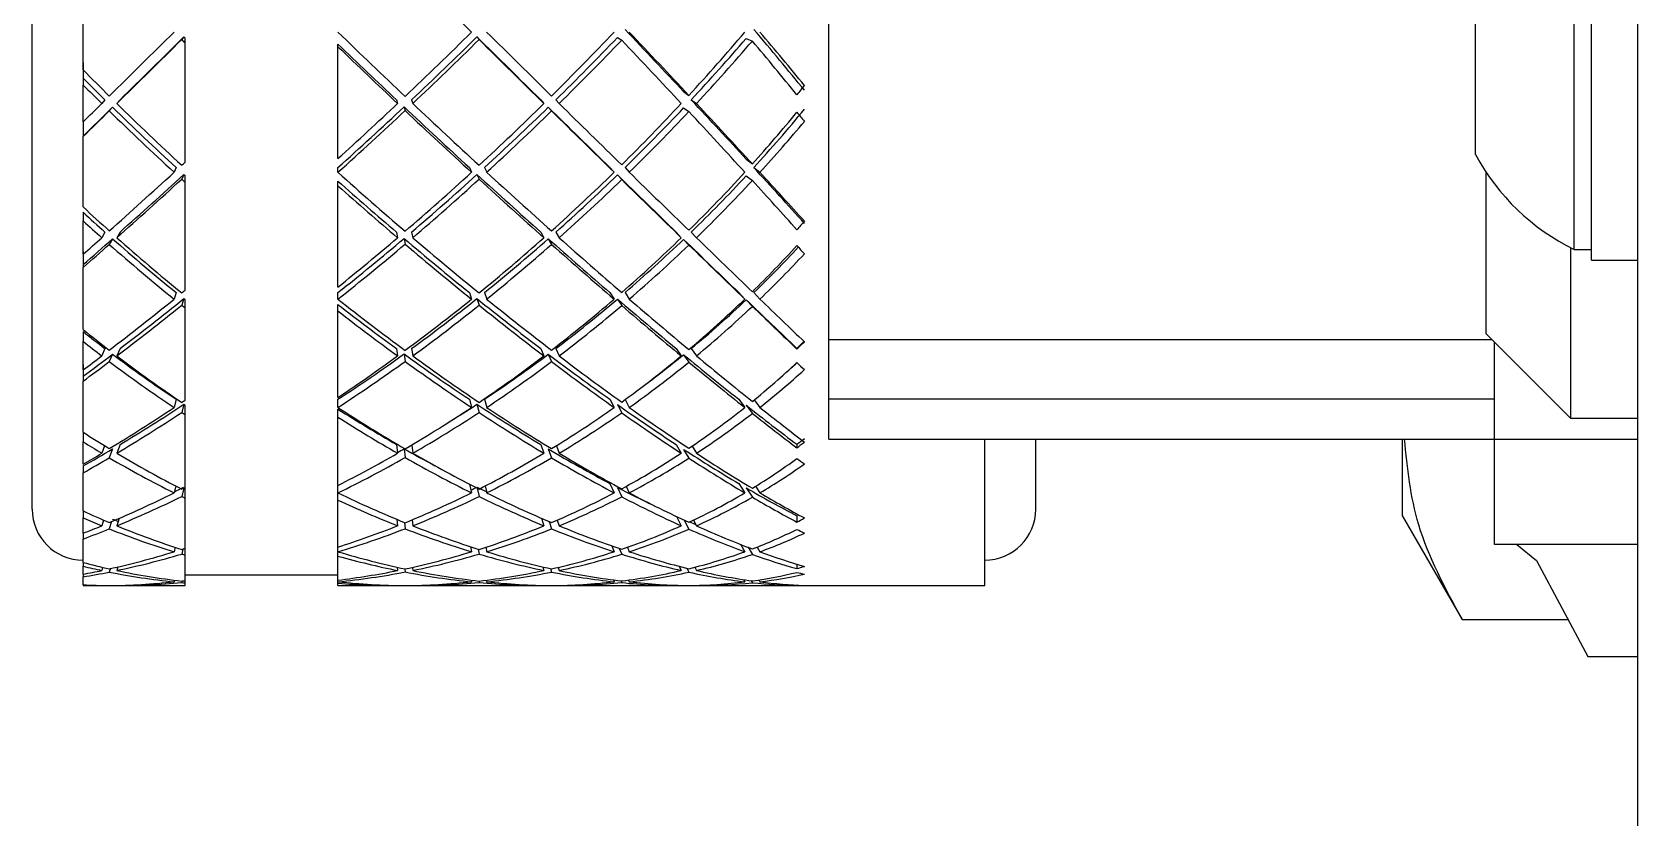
# Model space of a CAD drawing. Header units: millimetres. Extents: x 0 to 279, y 0 to 216.
# Drawn here: x 32.46 to 41.99, y 111.1 to 115.77 of the extents above; entities that cross this region are included whole.
import ezdxf

# ---------------------------------------------------------------- set-up
doc = ezdxf.new("R2010")
doc.units = ezdxf.units.MM

msp = doc.modelspace()

# ---------------------------------------------------------------- linework, layer by layer
at = {"color": 7, "linetype": 'Continuous', "lineweight": 25}
for p, q in [((41.9884, 59.3634), (41.9884, 129.3634)), ((37.1884, 113.942), (37.1884, 120.0509)), ((41.7134, 114.4134), (41.7134, 116.9134)), ((32.4634, 112.9355), (32.4634, 116.8634)), ((41.6103, 115.1528), (41.6103, 116.8509)), ((41.0259, 115.3947), (41.0259, 116.2884)), ((32.7658, 115.5418), (32.7658, 115.9917)), ((33.3636, 115.7368), (33.3509, 115.7209)), ((33.3706, 115.7015), (33.3706, 115.73)), ((35.102, 115.7368), (35.1147, 115.7209)), ((35.9355, 115.7339), (35.9606, 115.7179)), ((33.3706, 114.9932), (33.3706, 115.7015)), ((34.2777, 115.6785), (34.2777, 115.6944)), ((34.2777, 115.0148), (34.2777, 115.6785)), ((36.6993, 115.7282), (36.7356, 115.7123)), ((32.7658, 115.5832), (32.7658, 115.4923)), ((32.7658, 115.4923), (32.7658, 115.4512)), ((32.7658, 115.2332), (32.7658, 115.4512)), ((32.8952, 115.3637), (32.8762, 115.3417)), ((32.9851, 115.3637), (32.966, 115.3417)), ((34.6247, 115.3637), (34.6312, 115.3417)), ((34.7145, 115.3637), (34.721, 115.3417)), ((35.4805, 115.3637), (35.4996, 115.3417)), ((35.5704, 115.3637), (35.5894, 115.3417)), ((36.3282, 115.412), (36.359, 115.3899)), ((36.3732, 115.3637), (36.4041, 115.3417)), ((41.0259, 115.0384), (41.0259, 115.3947)), ((32.9402, 115.3197), (32.9212, 115.2976)), ((34.6696, 115.3215), (34.676, 115.2994)), ((35.5254, 115.3197), (35.5444, 115.2976)), ((36.3282, 115.3157), (36.359, 115.2936)), ((32.7658, 115.2366), (32.7658, 115.1486)), ((32.7658, 115.1486), (32.7658, 115.1451)), ((32.7658, 114.7279), (32.7658, 115.1451)), ((41.6103, 114.4759), (41.6103, 115.1528)), ((36.6993, 115.011), (36.7356, 114.9831)), ((33.3187, 114.9618), (33.3059, 114.9338)), ((33.3636, 114.9207), (33.3509, 114.8928)), ((33.3706, 114.8749), (33.3706, 114.9144)), ((33.3706, 114.2339), (33.3706, 114.8749)), ((34.2777, 114.9338), (34.2777, 114.9618)), ((34.2777, 114.8536), (34.2777, 114.8816)), ((35.0571, 114.9618), (35.0699, 114.9338)), ((35.102, 114.9207), (35.1147, 114.8928)), ((35.1469, 114.9618), (35.1597, 114.9338)), ((35.8907, 114.9618), (35.9158, 114.9338)), ((35.9355, 114.918), (35.9606, 114.8901)), ((35.9805, 114.9618), (36.0056, 114.9338)), ((36.6993, 114.9128), (36.7356, 114.8848)), ((36.7444, 114.9618), (36.7807, 114.9338)), ((41.0884, 113.9759), (41.0884, 114.9338)), ((34.2777, 114.253), (34.2777, 114.8536)), ((32.7658, 114.6962), (32.7658, 114.6452)), ((32.7658, 114.4479), (32.7658, 114.6452)), ((32.8952, 114.5793), (32.8762, 114.5457)), ((32.9402, 114.5395), (32.9212, 114.5059)), ((32.9851, 114.5793), (32.966, 114.5457)), ((34.6247, 114.5793), (34.6312, 114.5457)), ((34.6696, 114.5412), (34.676, 114.5076)), ((34.7145, 114.5793), (34.721, 114.5457)), ((35.4805, 114.5793), (35.4996, 114.5457)), ((35.5254, 114.5395), (35.5444, 114.5059)), ((35.5704, 114.5793), (35.5894, 114.5457)), ((36.2834, 114.5793), (36.3142, 114.5457)), ((36.3282, 114.5359), (36.359, 114.5023)), ((36.3732, 114.5793), (36.4041, 114.5457)), ((32.7658, 114.4648), (32.7658, 114.386)), ((41.5884, 114.4868), (41.5884, 113.4759)), ((41.6103, 114.4759), (41.7134, 114.4759)), ((41.7134, 114.4134), (41.9884, 114.4134)), ((32.7658, 114.386), (32.7658, 114.369)), ((32.7658, 114.0015), (32.7658, 114.369)), ((33.3187, 114.2203), (33.3059, 114.1815)), ((34.2777, 114.1815), (34.2777, 114.2203)), ((35.0571, 114.2203), (35.0699, 114.1815)), ((35.1469, 114.2203), (35.1597, 114.1815)), ((35.8907, 114.2203), (35.9158, 114.1815)), ((35.9805, 114.2203), (36.0056, 114.1815)), ((36.6546, 114.2203), (36.6909, 114.1815)), ((36.7444, 114.2203), (36.7807, 114.1815)), ((33.3636, 114.1842), (33.3509, 114.1454)), ((33.3706, 114.1297), (33.3706, 114.1787)), ((33.3706, 113.5822), (33.3706, 114.1297)), ((34.2777, 114.111), (34.2777, 114.1499)), ((34.2777, 113.5981), (34.2777, 114.111)), ((35.102, 114.1842), (35.1147, 114.1454)), ((35.9355, 114.1819), (35.9606, 114.143)), ((36.6993, 114.1773), (36.7356, 114.1384)), ((32.7658, 113.9888), (32.7658, 113.93)), ((32.7658, 113.7615), (32.7658, 113.93)), ((37.1884, 113.942), (41.1223, 113.942)), ((37.1884, 113.5905), (37.1884, 113.942)), ((41.0884, 113.9759), (41.5884, 113.4759)), ((41.1384, 113.3509), (41.1384, 113.9259)), ((32.8952, 113.8884), (32.8762, 113.8447)), ((32.9402, 113.8545), (32.9212, 113.8108)), ((32.9851, 113.8884), (32.966, 113.8447)), ((34.6247, 113.8884), (34.6312, 113.8447)), ((34.6696, 113.8559), (34.676, 113.8121)), ((34.7145, 113.8884), (34.721, 113.8447)), ((35.4805, 113.8884), (35.4996, 113.8447)), ((35.5254, 113.8545), (35.5444, 113.8108)), ((35.5704, 113.8884), (35.5894, 113.8447)), ((36.2834, 113.8884), (36.3142, 113.8447)), ((36.3282, 113.8514), (36.359, 113.8077)), ((36.3732, 113.8884), (36.4041, 113.8447)), ((36.9996, 113.8893), (36.9996, 113.8851)), ((32.7658, 113.7911), (32.7658, 113.7248)), ((32.7658, 113.7248), (32.7658, 113.6949)), ((32.7658, 113.3922), (32.7658, 113.6949)), ((33.3187, 113.5871), (33.3059, 113.5389)), ((33.3636, 113.5574), (33.3509, 113.5092)), ((33.3706, 113.4964), (33.3706, 113.5529)), ((34.2777, 113.5389), (34.2777, 113.5871)), ((35.0571, 113.5871), (35.0699, 113.5389)), ((35.102, 113.5574), (35.1147, 113.5092)), ((35.1469, 113.5871), (35.1597, 113.5389)), ((35.8907, 113.5871), (35.9158, 113.5389)), ((35.9355, 113.5555), (35.9606, 113.5073)), ((35.9812, 113.5859), (36.0056, 113.5389)), ((36.6546, 113.5871), (36.6909, 113.5389)), ((36.6993, 113.5517), (36.7356, 113.5035)), ((36.7468, 113.5839), (36.7807, 113.5389)), ((37.1884, 113.5905), (41.1384, 113.5905)), ((37.1884, 113.3509), (37.1884, 113.5905)), ((33.3706, 113.0649), (33.3706, 113.4964)), ((34.2777, 113.4811), (34.2777, 113.5293)), ((34.2777, 113.0768), (34.2777, 113.4811)), ((41.5884, 113.4759), (41.9884, 113.4759)), ((32.7658, 113.3922), (32.7658, 113.3349)), ((37.1884, 113.3509), (41.1384, 113.3509)), ((38.1142, 112.4819), (38.1142, 113.3509)), ((38.4165, 112.9355), (38.4165, 113.3509)), ((40.5914, 112.8947), (40.5914, 113.3509)), ((41.1384, 113.3509), (41.9884, 113.3509)), ((41.1384, 112.7259), (41.1384, 113.3509)), ((32.7658, 113.2021), (32.7658, 113.3349)), ((32.8925, 113.3119), (32.8762, 113.2672)), ((32.9402, 113.2927), (32.9212, 113.2406)), ((32.9851, 113.3193), (32.966, 113.2672)), ((34.6247, 113.3193), (34.6312, 113.2672)), ((34.6696, 113.2938), (34.676, 113.2416)), ((34.715, 113.316), (34.721, 113.2672)), ((35.4805, 113.3193), (35.4996, 113.2672)), ((35.5254, 113.2927), (35.5444, 113.2406)), ((35.5731, 113.3119), (35.5894, 113.2672)), ((36.2834, 113.3193), (36.3142, 113.2672)), ((36.3282, 113.2903), (36.359, 113.2381)), ((36.3787, 113.3101), (36.4041, 113.2672)), ((36.9996, 113.3201), (36.9996, 113.2992)), ((32.7658, 113.1921), (32.7658, 113.1506)), ((32.7658, 112.9251), (32.7658, 113.1506)), ((33.3153, 113.0731), (33.3059, 113.0325)), ((33.3706, 113.0009), (33.3706, 113.0626)), ((34.2777, 113.0325), (34.2777, 113.0768)), ((35.0581, 113.0837), (35.0699, 113.0325)), ((35.1503, 113.0731), (35.1597, 113.0325)), ((35.8907, 113.088), (35.9158, 113.0325)), ((35.9355, 113.0645), (35.9606, 113.009)), ((35.988, 113.0714), (36.0056, 113.0325)), ((36.6546, 113.088), (36.6909, 113.0325)), ((36.7553, 113.0714), (36.7807, 113.0325)), ((33.3624, 113.0608), (33.3509, 113.0104)), ((33.3706, 112.703), (33.3706, 113.0009)), ((34.2777, 112.9897), (34.2777, 113.0325)), ((34.2777, 112.7106), (34.2777, 112.9897)), ((35.1032, 113.0608), (35.1147, 113.0104)), ((36.6993, 113.0617), (36.7356, 113.0062)), ((32.7658, 112.9251), (32.7658, 112.8842)), ((32.7658, 112.7926), (32.7658, 112.8842)), ((32.9804, 112.8811), (32.966, 112.837)), ((34.627, 112.8751), (34.6312, 112.837)), ((34.7171, 112.8719), (34.721, 112.837)), ((35.4852, 112.8811), (35.4996, 112.837)), ((36.2852, 112.8921), (36.3142, 112.837)), ((36.9996, 112.8958), (36.9996, 112.8592)), ((40.5914, 112.8947), (40.9459, 112.2807)), ((32.7658, 112.7926), (32.7658, 112.7583)), ((32.8871, 112.8704), (32.8762, 112.837)), ((32.9352, 112.8617), (32.9212, 112.8187)), ((34.6719, 112.8567), (34.676, 112.8194)), ((35.5304, 112.8617), (35.5444, 112.8187)), ((35.5785, 112.8704), (35.5894, 112.837)), ((36.3307, 112.8706), (36.359, 112.817)), ((36.3864, 112.8704), (36.4041, 112.837)), ((32.7658, 112.6192), (32.7658, 112.7583)), ((33.3115, 112.7094), (33.3059, 112.6828)), ((33.3571, 112.6988), (33.3509, 112.6693)), ((33.3706, 112.6636), (33.3706, 112.703)), ((34.2777, 112.6828), (34.2777, 112.7106)), ((34.2777, 112.6568), (34.2777, 112.6828)), ((35.0635, 112.7132), (35.0699, 112.6828)), ((35.1085, 112.6988), (35.1147, 112.6693)), ((35.1541, 112.7094), (35.1597, 112.6828)), ((35.9012, 112.718), (35.9158, 112.6828)), ((35.9465, 112.7025), (35.9606, 112.6685)), ((35.9946, 112.7094), (36.0056, 112.6828)), ((36.6645, 112.7269), (36.6909, 112.6828)), ((36.7102, 112.7092), (36.7356, 112.6668)), ((36.7641, 112.7106), (36.7807, 112.6828)), ((41.9884, 112.7259), (41.1384, 112.7259)), ((41.271, 112.7259), (41.388, 112.6314)), ((32.7658, 112.6192), (32.7658, 112.5965)), ((32.7658, 112.5497), (32.7658, 112.5965)), ((32.8819, 112.5903), (32.8762, 112.5716)), ((32.9726, 112.593), (32.966, 112.5716)), ((33.3706, 112.5115), (33.3706, 112.6636)), ((34.2777, 112.5144), (34.2777, 112.6568)), ((34.6292, 112.5911), (34.6312, 112.5716)), ((34.719, 112.5903), (34.721, 112.5716)), ((35.493, 112.593), (35.4996, 112.5716)), ((35.5837, 112.5903), (35.5894, 112.5716)), ((36.3019, 112.5964), (36.3142, 112.5716)), ((36.3944, 112.5911), (36.4041, 112.5716)), ((36.9996, 112.6093), (36.9996, 112.5831)), ((41.388, 112.6314), (41.6914, 112.0609)), ((32.7658, 112.5497), (32.7658, 112.534)), ((32.7658, 112.487), (32.7658, 112.534)), ((32.9274, 112.5827), (32.9212, 112.5624)), ((33.3079, 112.5144), (33.3059, 112.5044)), ((33.3528, 112.5095), (33.3509, 112.5)), ((33.3706, 112.5454), (34.2777, 112.5454)), ((33.3706, 112.4982), (33.3706, 112.5115)), ((33.3706, 112.4819), (33.3706, 112.4982)), ((34.2777, 112.5044), (34.2777, 112.5144)), ((34.2777, 112.4962), (34.2777, 112.5044)), ((34.2777, 112.4819), (34.2777, 112.4962)), ((34.6741, 112.5813), (34.676, 112.5627)), ((35.0678, 112.5148), (35.0699, 112.5044)), ((35.1128, 112.5095), (35.1147, 112.5)), ((35.1577, 112.5144), (35.1597, 112.5044)), ((35.5382, 112.5827), (35.5444, 112.5624)), ((35.9112, 112.5159), (35.9158, 112.5044)), ((35.9564, 112.5101), (35.9606, 112.4997)), ((36.0014, 112.5148), (36.0056, 112.5044)), ((36.3474, 112.5851), (36.359, 112.5615)), ((36.6832, 112.5179), (36.6909, 112.5044)), ((36.7287, 112.5112), (36.7356, 112.4992)), ((36.7741, 112.5159), (36.7807, 112.5044)), ((32.7658, 112.487), (32.7658, 112.4834)), ((32.7658, 112.4819), (32.7658, 112.4834)), ((32.7658, 112.4819), (32.8762, 112.4819)), ((32.8765, 112.4829), (32.8762, 112.4819)), ((32.9663, 112.4829), (32.966, 112.4819)), ((32.966, 112.4819), (33.3706, 112.4819)), ((34.2777, 112.4819), (34.6312, 112.4819)), ((34.6311, 112.4828), (34.6312, 112.4819)), ((34.7209, 112.4828), (34.721, 112.4819)), ((34.721, 112.4819), (35.4996, 112.4819)), ((35.4993, 112.4829), (35.4996, 112.4819)), ((35.5891, 112.4829), (35.5894, 112.4819)), ((35.5894, 112.4819), (36.3142, 112.4819)), ((36.3137, 112.4831), (36.3142, 112.4819)), ((36.4035, 112.4831), (36.4041, 112.4819)), ((36.4041, 112.4819), (38.1142, 112.4819)), ((36.9996, 112.4852), (36.9996, 112.4823)), ((40.9459, 112.2807), (41.5745, 112.2807)), ((41.6914, 112.0609), (41.9884, 112.0609))]:
    msp.add_line(p, q, dxfattribs=at)
for centre, radius, start, end in [((42.1904, 115.6634), 1.3216, 208.22267, 243.96274), ((32.7658, 112.9355), 0.3024, 180, 270), ((38.1142, 112.9355), 0.3024, 270, 360)]:
    msp.add_arc(centre, radius, start, end, dxfattribs=at)
for centre, major_axis, ratio, start_param, end_param in [((34.1879, 116.8634), (4.3801, -4.3801), 0.025341, 4.849367, 4.940408), ((34.1879, 116.8634), (4.3801, 4.3801), 0.025341, 4.393769, 4.48437), ((34.2777, 116.8634), (4.3166, 4.3166), 0.025341, 4.383028, 4.473754), ((34.1879, 116.8634), (4.2062, -4.2062), 0.232055, 4.748341, 4.749972), ((34.2777, 116.8634), (4.3464, -4.3464), 0.127359, 4.839066, 4.930107), ((34.1879, 116.8634), (4.2681, 4.2681), 0.232055, 4.596013, 4.687054), ((34.2777, 116.8634), (4.2062, 4.2062), 0.232055, 4.585712, 4.676437), ((34.1879, 116.8634), (4.3166, -4.3166), 0.025341, 4.951024, 5.04175), ((34.2777, 116.8634), (4.3801, -4.3801), 0.025341, 4.940408, 5.031009), ((34.1879, 116.8634), (4.146, 4.146), 0.341811, 4.697794, 4.788395), ((34.2777, 116.8634), (4.0859, 4.0859), 0.341811, 4.687054, 4.777079), ((34.2777, 116.8634), (-4.3055, 4.3055), 0.076153, 4.29358, 4.383028), ((34.2777, 116.8634), (-4.3689, 4.3689), 0.076153, 4.293408, 4.383028), ((34.1879, 116.8634), (3.9813, 3.9813), 0.459471, 4.800116, 4.889737), ((34.2777, 116.8634), (-4.2503, 4.2503), 0.179231, 4.194254, 4.281687), ((34.2777, 116.8634), (-4.3128, 4.3128), 0.179231, 4.206289, 4.281687), ((34.2777, 116.8634), (4.3801, 4.3801), 0.025341, 4.383028, 4.473908), ((34.1879, 116.8634), (4.2681, -4.2681), 0.232055, 4.748187, 4.752765), ((34.1879, 116.8634), (4.2834, -4.2834), 0.127359, 4.859865, 4.940408), ((34.1879, 116.8634), (4.3464, -4.3464), 0.127359, 4.859563, 4.940408), ((34.2777, 116.8634), (4.2681, 4.2681), 0.232055, 4.585712, 4.676591), ((34.1879, 116.8634), (4.3801, -4.3801), 0.025341, 4.95087, 5.04175), ((34.2777, 116.8634), (4.146, 4.146), 0.341811, 4.687054, 4.777243), ((34.1879, 116.8634), (-4.3689, 4.3689), 0.076153, 4.281687, 4.371877), ((34.2777, 116.8634), (3.9236, 3.9236), 0.459471, 4.788395, 4.877067), ((34.2777, 116.8634), (3.9813, 3.9813), 0.459471, 4.788395, 4.877251), ((34.1879, 116.8634), (-4.3128, 4.3128), 0.179231, 4.193001, 4.269201), ((34.2777, 116.8634), (4.146, -4.146), 0.341811, 4.689441, 4.726984), ((34.1879, 116.8634), (4.0859, -4.0859), 0.341811, 4.706142, 4.737724), ((34.1879, 116.8634), (4.146, -4.146), 0.341811, 4.711193, 4.737724), ((39.8113, 116.8634), (4.3128, 4.3128), 0.179231, 2.076896, 2.090184), ((34.2777, 116.8634), (-4.3055, 4.3055), 0.076153, 4.193015, 4.281687), ((34.1879, 116.8634), (4.3801, 4.3801), 0.025341, 4.356497, 4.383028), ((34.2777, 116.8634), (4.3166, 4.3166), 0.025341, 4.329333, 4.37213), ((34.2777, 116.8634), (4.3801, 4.3801), 0.025341, 4.334745, 4.372288), ((34.1879, 116.8634), (4.146, -4.146), 0.341811, 4.748465, 4.839066), ((34.1879, 116.8634), (4.0859, -4.0859), 0.341811, 4.748623, 4.839066), ((34.2777, 116.8634), (4.146, -4.146), 0.341811, 4.737724, 4.828604), ((34.1879, 116.8634), (4.2681, 4.2681), 0.232055, 4.504867, 4.585712), ((34.2777, 116.8634), (4.2062, 4.2062), 0.232055, 4.48437, 4.575259), ((34.2777, 116.8634), (4.2681, 4.2681), 0.232055, 4.48437, 4.575411), ((34.1879, 116.8634), (4.2834, -4.2834), 0.127359, 4.95086, 5.04175), ((34.1879, 116.8634), (4.3464, -4.3464), 0.127359, 4.950709, 5.04175), ((34.2777, 116.8634), (4.3464, -4.3464), 0.127359, 4.940408, 5.031287), ((34.1879, 116.8634), (4.146, 4.146), 0.341811, 4.596174, 4.687054), ((34.2777, 116.8634), (4.0859, 4.0859), 0.341811, 4.585712, 4.676155), ((34.2777, 116.8634), (4.146, 4.146), 0.341811, 4.585712, 4.676313), ((34.1879, 116.8634), (4.3166, -4.3166), 0.025341, 5.052648, 5.143091), ((34.1879, 116.8634), (4.3801, -4.3801), 0.025341, 5.05249, 5.143091), ((34.2777, 116.8634), (4.3801, -4.3801), 0.025341, 5.04175, 5.131939), ((34.1879, 116.8634), (3.9813, 3.9813), 0.459471, 4.698205, 4.788395), ((34.2777, 116.8634), (3.9236, 3.9236), 0.459471, 4.687054, 4.776502), ((34.2777, 116.8634), (3.9813, 3.9813), 0.459471, 4.687054, 4.776674), ((34.1879, 116.8634), (-4.3689, 4.3689), 0.076153, 4.180345, 4.269966), ((34.2777, 116.8634), (-4.3689, 4.3689), 0.076153, 4.192831, 4.281687), ((34.1879, 116.8634), (3.7759, 3.7759), 0.588666, 4.800881, 4.877081), ((34.2777, 116.8634), (3.7211, 3.7211), 0.588666, 4.788395, 4.875828), ((39.8113, 116.8634), (3.7759, -3.7759), 0.588666, 4.547697, 4.560985), ((34.2777, 116.8634), (3.7759, 3.7759), 0.588666, 4.788395, 4.863793), ((34.1879, 116.8634), (4.3464, 4.3464), 0.127359, 4.393491, 4.398069), ((34.1879, 116.8634), (4.3464, 4.3464), 0.127359, 4.292427, 4.383028), ((34.2777, 116.8634), (4.3464, 4.3464), 0.127359, 4.281687, 4.372566), ((34.2777, 116.8634), (4.2834, 4.2834), 0.127359, 4.281687, 4.372412), ((34.1879, 116.8634), (4.146, -4.146), 0.341811, 4.849528, 4.854107), ((34.1879, 116.8634), (4.0859, -4.0859), 0.341811, 4.849682, 4.851314), ((34.2777, 116.8634), (4.2681, -4.2681), 0.232055, 4.940408, 5.031449), ((34.1879, 116.8634), (4.2062, -4.2062), 0.232055, 4.961207, 5.04175), ((34.1879, 116.8634), (4.146, 4.146), 0.341811, 4.494671, 4.585712), ((34.2777, 116.8634), (4.0859, 4.0859), 0.341811, 4.48437, 4.575096), ((34.2777, 116.8634), (4.146, 4.146), 0.341811, 4.48437, 4.57525), ((34.1879, 116.8634), (4.2834, -4.2834), 0.127359, 5.052366, 5.143091), ((34.1879, 116.8634), (4.3464, -4.3464), 0.127359, 5.052212, 5.143091), ((34.2777, 116.8634), (4.3464, -4.3464), 0.127359, 5.04175, 5.132351), ((34.1879, 116.8634), (3.9813, 3.9813), 0.459471, 4.596453, 4.687054), ((34.2777, 116.8634), (3.9236, 3.9236), 0.459471, 4.585712, 4.675738), ((34.2777, 116.8634), (3.9813, 3.9813), 0.459471, 4.585712, 4.675902), ((34.1879, 116.8634), (4.3166, -4.3166), 0.025341, 5.154407, 5.244433), ((34.1879, 116.8634), (4.3801, -4.3801), 0.025341, 5.154243, 5.244433), ((34.2777, 116.8634), (4.3801, -4.3801), 0.025341, 5.143091, 5.232712), ((34.1879, 116.8634), (3.7759, 3.7759), 0.588666, 4.698774, 4.788395), ((34.2777, 116.8634), (3.7211, 3.7211), 0.588666, 4.687054, 4.775725), ((34.2777, 116.8634), (3.7759, 3.7759), 0.588666, 4.687054, 4.775909), ((34.1879, 116.8634), (-4.3689, 4.3689), 0.076153, 4.091659, 4.167859), ((34.2777, 116.8634), (-4.3055, 4.3055), 0.076153, 4.092912, 4.180345), ((34.2777, 116.8634), (-4.3689, 4.3689), 0.076153, 4.104948, 4.180345), ((34.1879, 116.8634), (4.2681, -4.2681), 0.232055, 4.960905, 5.04175), ((34.2777, 116.8634), (3.9813, -3.9813), 0.459471, 4.790783, 4.828325), ((34.1879, 116.8634), (3.9236, -3.9236), 0.459471, 4.807484, 4.839066), ((34.1879, 116.8634), (3.9813, -3.9813), 0.459471, 4.812534, 4.839066), ((39.8113, 116.8634), (4.3689, 4.3689), 0.076153, 2.178238, 2.191526), ((34.1879, 116.8634), (4.3464, 4.3464), 0.127359, 4.255155, 4.281687), ((34.2777, 116.8634), (4.2834, 4.2834), 0.127359, 4.227991, 4.270788), ((34.2777, 116.8634), (4.3464, 4.3464), 0.127359, 4.233403, 4.270946), ((34.1879, 116.8634), (3.9813, -3.9813), 0.459471, 4.849807, 4.940408), ((34.1879, 116.8634), (3.9236, -3.9236), 0.459471, 4.849965, 4.940408), ((34.2777, 116.8634), (3.9813, -3.9813), 0.459471, 4.839066, 4.929946), ((34.1879, 116.8634), (4.146, 4.146), 0.341811, 4.403526, 4.48437), ((34.2777, 116.8634), (4.0859, 4.0859), 0.341811, 4.383028, 4.473918), ((34.2777, 116.8634), (4.146, 4.146), 0.341811, 4.383028, 4.474069), ((34.1879, 116.8634), (4.2062, -4.2062), 0.232055, 5.052202, 5.143091), ((34.1879, 116.8634), (4.2681, -4.2681), 0.232055, 5.05205, 5.143091), ((34.2777, 116.8634), (4.2681, -4.2681), 0.232055, 5.04175, 5.132629), ((34.1879, 116.8634), (3.9813, 3.9813), 0.459471, 4.494832, 4.585712), ((34.2777, 116.8634), (3.9236, 3.9236), 0.459471, 4.48437, 4.574813), ((34.2777, 116.8634), (3.9813, 3.9813), 0.459471, 4.48437, 4.574971), ((34.1879, 116.8634), (4.2834, -4.2834), 0.127359, 5.15399, 5.244433), ((34.1879, 116.8634), (4.3464, -4.3464), 0.127359, 5.153832, 5.244433), ((34.2777, 116.8634), (4.3464, -4.3464), 0.127359, 5.143091, 5.233281), ((34.1879, 116.8634), (3.7759, 3.7759), 0.588666, 4.596864, 4.687054), ((34.2777, 116.8634), (3.7211, 3.7211), 0.588666, 4.585712, 4.67516), ((34.2777, 116.8634), (3.7759, 3.7759), 0.588666, 4.585712, 4.675333), ((34.1879, 116.8634), (4.3166, -4.3166), 0.025341, 5.256326, 5.345775), ((34.1879, 116.8634), (4.3801, -4.3801), 0.025341, 5.256154, 5.345775), ((34.2777, 116.8634), (4.3801, -4.3801), 0.025341, 5.244433, 5.333288), ((34.1879, 116.8634), (3.5316, 3.5316), 0.734313, 4.69954, 4.775739), ((39.8113, 116.8634), (3.5316, -3.5316), 0.734313, 4.649038, 4.662327), ((34.2777, 116.8634), (3.4804, 3.4804), 0.734313, 4.687054, 4.763629), ((34.2777, 116.8634), (3.5316, 3.5316), 0.734313, 4.687054, 4.762451), ((34.1879, 116.8634), (4.2681, 4.2681), 0.232055, 4.292149, 4.296727), ((34.1879, 116.8634), (4.2681, 4.2681), 0.232055, 4.191086, 4.281687), ((34.2777, 116.8634), (4.2681, 4.2681), 0.232055, 4.180345, 4.271224), ((34.2777, 116.8634), (4.2062, 4.2062), 0.232055, 4.180345, 4.271071), ((34.1879, 116.8634), (3.9813, -3.9813), 0.459471, 4.95087, 4.955449), ((34.1879, 116.8634), (3.9236, -3.9236), 0.459471, 4.951024, 4.952655), ((34.2777, 116.8634), (4.146, -4.146), 0.341811, 5.04175, 5.13279), ((34.1879, 116.8634), (4.0859, -4.0859), 0.341811, 5.062548, 5.143091), ((34.1879, 116.8634), (4.146, -4.146), 0.341811, 5.062247, 5.143091), ((34.1879, 116.8634), (3.9813, 3.9813), 0.459471, 4.393329, 4.48437), ((34.2777, 116.8634), (3.9236, 3.9236), 0.459471, 4.383028, 4.473754), ((34.2777, 116.8634), (3.9813, 3.9813), 0.459471, 4.383028, 4.473908), ((34.1879, 116.8634), (4.2062, -4.2062), 0.232055, 5.153707, 5.244433), ((34.1879, 116.8634), (4.2681, -4.2681), 0.232055, 5.153553, 5.244433), ((34.2777, 116.8634), (4.2681, -4.2681), 0.232055, 5.143091, 5.233692), ((34.1879, 116.8634), (3.7759, 3.7759), 0.588666, 4.495111, 4.585712), ((34.2777, 116.8634), (3.7211, 3.7211), 0.588666, 4.48437, 4.574396), ((34.2777, 116.8634), (3.7759, 3.7759), 0.588666, 4.48437, 4.57456), ((34.1879, 116.8634), (4.2834, -4.2834), 0.127359, 5.255749, 5.345775), ((34.1879, 116.8634), (4.3464, -4.3464), 0.127359, 5.255585, 5.345775), ((34.2777, 116.8634), (4.3464, -4.3464), 0.127359, 5.244433, 5.334054), ((34.1879, 116.8634), (3.5316, 3.5316), 0.734313, 4.597433, 4.687054), ((34.2777, 116.8634), (3.4804, 3.4804), 0.734313, 4.585712, 4.674384), ((34.2777, 116.8634), (3.5316, 3.5316), 0.734313, 4.585712, 4.674567), ((34.1879, 116.8634), (4.3166, -4.3166), 0.025341, 5.358444, 5.44683), ((34.1879, 116.8634), (4.3801, -4.3801), 0.025341, 5.358261, 5.434461), ((34.2777, 116.8634), (4.3801, -4.3801), 0.025341, 5.345775, 5.421172), ((34.2777, 116.8634), (3.7759, -3.7759), 0.588666, 4.892124, 4.929667), ((34.1879, 116.8634), (3.7211, -3.7211), 0.588666, 4.908825, 4.940408), ((34.1879, 116.8634), (3.7759, -3.7759), 0.588666, 4.913876, 4.940408), ((39.8113, 116.8634), (4.3166, 4.3166), 0.025341, 3.977948, 3.991571), ((39.8113, 116.8634), (4.3801, 4.3801), 0.025341, 3.990317, 4.003606), ((34.2777, 116.8634), (4.2062, 4.2062), 0.232055, 4.12665, 4.169446), ((34.1879, 116.8634), (4.2681, 4.2681), 0.232055, 4.153813, 4.180345), ((34.1879, 116.8634), (3.7211, -3.7211), 0.588666, 4.951306, 5.04175), ((34.2777, 116.8634), (3.7759, -3.7759), 0.588666, 4.940408, 5.031287), ((34.2777, 116.8634), (3.9236, 3.9236), 0.459471, 4.281687, 4.372576), ((34.1879, 116.8634), (3.9813, 3.9813), 0.459471, 4.302184, 4.383028), ((34.1879, 116.8634), (4.0859, -4.0859), 0.341811, 5.153544, 5.244433), ((34.2777, 116.8634), (4.146, -4.146), 0.341811, 5.143091, 5.233971), ((34.1879, 116.8634), (3.7759, 3.7759), 0.588666, 4.393491, 4.48437), ((34.2777, 116.8634), (3.7211, 3.7211), 0.588666, 4.383028, 4.473472), ((34.1879, 116.8634), (4.2062, -4.2062), 0.232055, 5.255332, 5.345775), ((34.2777, 116.8634), (4.2681, -4.2681), 0.232055, 5.244433, 5.334623), ((34.1879, 116.8634), (3.5316, 3.5316), 0.734313, 4.495522, 4.585712), ((34.2777, 116.8634), (3.4804, 3.4804), 0.734313, 4.507492, 4.573819), ((34.1879, 116.8634), (4.2834, -4.2834), 0.127359, 5.357668, 5.447116), ((34.2777, 116.8634), (4.3464, -4.3464), 0.127359, 5.345775, 5.43463), ((34.2777, 116.8634), (4.2681, 4.2681), 0.232055, 4.132062, 4.169604), ((34.1879, 116.8634), (3.7759, -3.7759), 0.588666, 4.951148, 5.04175), ((34.2777, 116.8634), (3.9813, 3.9813), 0.459471, 4.281687, 4.372728), ((34.1879, 116.8634), (4.146, -4.146), 0.341811, 5.153392, 5.244433), ((34.2777, 116.8634), (3.7759, 3.7759), 0.588666, 4.383028, 4.473629), ((34.1879, 116.8634), (4.2681, -4.2681), 0.232055, 5.255174, 5.345775), ((34.2777, 116.8634), (3.5316, 3.5316), 0.734313, 4.48437, 4.573991), ((34.1879, 116.8634), (4.3464, -4.3464), 0.127359, 5.357496, 5.447116), ((34.1879, 116.8634), (3.2511, 3.2511), 0.903467, 4.598198, 4.674398), ((34.2777, 116.8634), (3.2511, 3.2511), 0.903467, 4.585712, 4.661109), ((34.2777, 116.8634), (3.204, 3.204), 0.903467, 4.649199, 4.659815), ((39.8113, 116.8634), (3.2511, -3.2511), 0.903467, 4.75038, 4.763669), ((34.1879, 116.8634), (4.146, 4.146), 0.341811, 4.089744, 4.180345), ((34.2777, 116.8634), (4.0859, 4.0859), 0.341811, 4.079003, 4.169729), ((34.1879, 116.8634), (4.146, 4.146), 0.341811, 4.190807, 4.195386), ((34.1879, 116.8634), (3.7211, -3.7211), 0.588666, 5.052366, 5.053997), ((34.2777, 116.8634), (3.9813, -3.9813), 0.459471, 5.143091, 5.234132), ((34.1879, 116.8634), (3.7759, 3.7759), 0.588666, 4.291988, 4.383028), ((34.2777, 116.8634), (3.7211, 3.7211), 0.588666, 4.330845, 4.372412), ((34.1879, 116.8634), (4.0859, -4.0859), 0.341811, 5.255049, 5.345775), ((34.2777, 116.8634), (4.146, -4.146), 0.341811, 5.244433, 5.335034), ((34.1879, 116.8634), (3.5316, 3.5316), 0.734313, 4.393769, 4.48437), ((34.1879, 116.8634), (4.2062, -4.2062), 0.232055, 5.357091, 5.447116), ((34.2777, 116.8634), (4.2681, -4.2681), 0.232055, 5.345775, 5.435395), ((34.1879, 116.8634), (3.2511, 3.2511), 0.903467, 4.496091, 4.585712), ((34.1879, 116.8634), (4.2834, -4.2834), 0.127359, 5.459786, 5.548171), ((34.2777, 116.8634), (4.3464, -4.3464), 0.127359, 5.447116, 5.522514), ((34.2777, 116.8634), (4.146, 4.146), 0.341811, 4.079003, 4.169883), ((34.1879, 116.8634), (3.7759, -3.7759), 0.588666, 5.052212, 5.05679), ((34.1879, 116.8634), (3.9236, -3.9236), 0.459471, 5.16389, 5.244433), ((34.1879, 116.8634), (3.9813, -3.9813), 0.459471, 5.163588, 5.244433), ((34.2777, 116.8634), (3.7759, 3.7759), 0.588666, 4.281687, 4.372566), ((34.1879, 116.8634), (4.146, -4.146), 0.341811, 5.254895, 5.345775), ((34.2777, 116.8634), (3.5316, 3.5316), 0.734313, 4.383028, 4.473218), ((34.1879, 116.8634), (4.2681, -4.2681), 0.232055, 5.356927, 5.447116), ((34.2777, 116.8634), (3.2511, 3.2511), 0.903467, 4.48437, 4.573226), ((34.1879, 116.8634), (4.3464, -4.3464), 0.127359, 5.459602, 5.535802), ((34.2777, 116.8634), (3.5316, -3.5316), 0.734313, 4.993466, 5.031009), ((39.8113, 116.8634), (4.2834, 4.2834), 0.127359, 3.876607, 3.890229), ((34.1879, 116.8634), (3.5316, -3.5316), 0.734313, 5.015218, 5.04175), ((34.2777, 116.8634), (4.0859, 4.0859), 0.341811, 4.025308, 4.068105), ((34.1879, 116.8634), (4.146, 4.146), 0.341811, 4.052472, 4.079003), ((34.2777, 116.8634), (3.5316, -3.5316), 0.734313, 5.04175, 5.132629), ((34.1879, 116.8634), (3.7759, 3.7759), 0.588666, 4.200842, 4.281687), ((34.2777, 116.8634), (3.7211, 3.7211), 0.588666, 4.262163, 4.271234), ((34.1879, 116.8634), (3.9236, -3.9236), 0.459471, 5.254885, 5.297695), ((34.2777, 116.8634), (3.9813, -3.9813), 0.459471, 5.244433, 5.335312), ((34.1879, 116.8634), (3.5316, 3.5316), 0.734313, 4.292149, 4.383028), ((34.1879, 116.8634), (4.0859, -4.0859), 0.341811, 5.356673, 5.447116), ((34.2777, 116.8634), (4.146, -4.146), 0.341811, 5.345775, 5.435964), ((34.1879, 116.8634), (3.2511, 3.2511), 0.903467, 4.39418, 4.48437), ((34.1879, 116.8634), (4.2062, -4.2062), 0.232055, 5.45901, 5.548458), ((34.2777, 116.8634), (4.2681, -4.2681), 0.232055, 5.447116, 5.535972), ((39.8113, 116.8634), (4.3464, 4.3464), 0.127359, 3.888976, 3.902264), ((34.2777, 116.8634), (4.146, 4.146), 0.341811, 4.03072, 4.068263), ((34.1879, 116.8634), (3.5316, -3.5316), 0.734313, 5.05249, 5.143091), ((34.2777, 116.8634), (3.7759, 3.7759), 0.588666, 4.180345, 4.271386), ((34.1879, 116.8634), (3.9813, -3.9813), 0.459471, 5.254734, 5.345775), ((34.2777, 116.8634), (3.5316, 3.5316), 0.734313, 4.281687, 4.372288), ((34.1879, 116.8634), (4.146, -4.146), 0.341811, 5.356515, 5.447116), ((34.2777, 116.8634), (3.2511, 3.2511), 0.903467, 4.383028, 4.472649), ((34.1879, 116.8634), (4.2681, -4.2681), 0.232055, 5.458837, 5.548458), ((34.1879, 116.8634), (-3.2511, 3.2511), 0.903467, 2.92606, 3.00226), ((34.2777, 116.8634), (-3.2511, 3.2511), 0.903467, 2.913574, 2.988971), ((39.8113, 116.8634), (3.2511, 3.2511), 0.903467, 3.280926, 3.294214), ((34.2777, 116.8634), (3.9236, 3.9236), 0.459471, 4.055036, 4.068387), ((34.1879, 116.8634), (3.9813, 3.9813), 0.459471, 4.089466, 4.094044), ((34.2777, 116.8634), (3.4804, 3.4804), 0.734313, 4.262628, 4.271071), ((34.1879, 116.8634), (3.9236, -3.9236), 0.459471, 5.356391, 5.369742), ((34.1879, 116.8634), (4.0859, -4.0859), 0.341811, 5.458432, 5.521461), ((34.1879, 116.8634), (3.9813, 3.9813), 0.459471, 3.988402, 4.079003), ((34.2777, 116.8634), (3.9813, 3.9813), 0.459471, 3.977662, 4.068541), ((34.1879, 116.8634), (3.5316, -3.5316), 0.734313, 5.153553, 5.158132), ((34.2777, 116.8634), (3.7759, -3.7759), 0.588666, 5.244433, 5.335474), ((34.1879, 116.8634), (3.7759, -3.7759), 0.588666, 5.26493, 5.345775), ((34.1879, 116.8634), (3.5316, 3.5316), 0.734313, 4.190646, 4.281687), ((34.2777, 116.8634), (3.5316, 3.5316), 0.734313, 4.180345, 4.271224), ((34.1879, 116.8634), (3.9813, -3.9813), 0.459471, 5.356237, 5.447116), ((34.2777, 116.8634), (3.9813, -3.9813), 0.459471, 5.345775, 5.436376), ((34.1879, 116.8634), (3.2511, 3.2511), 0.903467, 4.292427, 4.383028), ((34.2777, 116.8634), (3.2511, 3.2511), 0.903467, 4.281687, 4.371877), ((34.1879, 116.8634), (4.146, -4.146), 0.341811, 5.458268, 5.548458), ((34.2777, 116.8634), (4.146, -4.146), 0.341811, 5.447116, 5.536737), ((34.1879, 116.8634), (-3.2511, 3.2511), 0.903467, 2.823953, 2.913574), ((34.2777, 116.8634), (-3.2511, 3.2511), 0.903467, 2.812232, 2.901088), ((34.1879, 116.8634), (4.2062, -4.2062), 0.232055, 5.561128, 5.649513), ((34.1879, 116.8634), (4.2681, -4.2681), 0.232055, 5.560944, 5.637144), ((34.2777, 116.8634), (4.2681, -4.2681), 0.232055, 5.548458, 5.623855), ((34.2777, 116.8634), (3.2511, -3.2511), 0.903467, 5.094808, 5.132351), ((34.1879, 116.8634), (3.2511, -3.2511), 0.903467, 5.11656, 5.143091), ((34.1879, 116.8634), (3.204, -3.204), 0.903467, 5.15399, 5.162303), ((39.8113, 116.8634), (4.2681, 4.2681), 0.232055, 3.787634, 3.800923), ((34.1879, 116.8634), (3.9813, 3.9813), 0.459471, 3.95113, 3.977662), ((34.2777, 116.8634), (3.9813, 3.9813), 0.459471, 3.929378, 3.966921), ((34.1879, 116.8634), (3.2511, -3.2511), 0.903467, 5.153832, 5.244433), ((34.2777, 116.8634), (3.2511, -3.2511), 0.903467, 5.143091, 5.233971), ((34.1879, 116.8634), (3.5316, 3.5316), 0.734313, 4.099501, 4.180345), ((34.2777, 116.8634), (3.5316, 3.5316), 0.734313, 4.079003, 4.170044), ((34.1879, 116.8634), (3.7759, -3.7759), 0.588666, 5.356076, 5.447116), ((34.2777, 116.8634), (3.7759, -3.7759), 0.588666, 5.345775, 5.436654), ((34.1879, 116.8634), (3.2511, 3.2511), 0.903467, 4.190807, 4.281687), ((34.2777, 116.8634), (3.2511, 3.2511), 0.903467, 4.180345, 4.270946), ((34.1879, 116.8634), (3.9813, -3.9813), 0.459471, 5.457857, 5.548458), ((34.2777, 116.8634), (3.9813, -3.9813), 0.459471, 5.447116, 5.537306), ((34.1879, 116.8634), (-3.2511, 3.2511), 0.903467, 2.722042, 2.812232), ((34.2777, 116.8634), (-3.2511, 3.2511), 0.903467, 2.71089, 2.800511), ((34.1879, 116.8634), (4.146, -4.146), 0.341811, 5.560179, 5.6498), ((34.1879, 116.8634), (4.0859, -4.0859), 0.341811, 5.569883, 5.579686), ((34.2777, 116.8634), (4.146, -4.146), 0.341811, 5.548458, 5.637314), ((34.1879, 116.8634), (-3.5316, 3.5316), 0.734313, 2.824718, 2.900918), ((34.2777, 116.8634), (-3.5316, 3.5316), 0.734313, 2.812232, 2.887629), ((39.8113, 116.8634), (3.5316, 3.5316), 0.734313, 3.382267, 3.395556), ((34.1879, 116.8634), (3.7759, 3.7759), 0.588666, 3.887061, 3.977662), ((34.1879, 116.8634), (3.7759, 3.7759), 0.588666, 3.988124, 3.992702), ((34.2777, 116.8634), (3.5316, -3.5316), 0.734313, 5.345775, 5.436815), ((34.1879, 116.8634), (3.2511, 3.2511), 0.903467, 4.089304, 4.180345), ((34.2777, 116.8634), (3.7759, -3.7759), 0.588666, 5.447116, 5.537717), ((34.1879, 116.8634), (-3.2511, 3.2511), 0.903467, 2.620289, 2.71089), ((34.2777, 116.8634), (3.9813, -3.9813), 0.459471, 5.548458, 5.638079), ((34.1879, 116.8634), (-3.5316, 3.5316), 0.734313, 2.722611, 2.812232), ((34.2777, 116.8634), (4.146, -4.146), 0.341811, 5.6498, 5.725197), ((34.2777, 116.8634), (3.2511, 3.2511), 0.903467, 3.625353, 3.662896), ((34.1879, 116.8634), (3.2511, 3.2511), 0.903467, 3.647105, 3.673637), ((34.2777, 116.8634), (3.7759, 3.7759), 0.588666, 3.87632, 3.967199), ((34.1879, 116.8634), (3.2511, -3.2511), 0.903467, 5.254895, 5.259474), ((34.1879, 116.8634), (3.5316, -3.5316), 0.734313, 5.366272, 5.447116), ((34.2777, 116.8634), (3.2511, 3.2511), 0.903467, 4.079003, 4.169883), ((34.1879, 116.8634), (3.7759, -3.7759), 0.588666, 5.457579, 5.548458), ((34.2777, 116.8634), (-3.2511, 3.2511), 0.903467, 2.609549, 2.699739), ((34.1879, 116.8634), (3.9813, -3.9813), 0.459471, 5.55961, 5.6498), ((34.2777, 116.8634), (-3.5316, 3.5316), 0.734313, 2.71089, 2.799746), ((34.1879, 116.8634), (4.146, -4.146), 0.341811, 5.662286, 5.738486), ((39.8113, 116.8634), (4.146, 4.146), 0.341811, 3.686292, 3.699581), ((34.1879, 116.8634), (3.7759, 3.7759), 0.588666, 3.849788, 3.87632), ((34.2777, 116.8634), (3.7759, 3.7759), 0.588666, 3.828036, 3.865579), ((34.1879, 116.8634), (3.2511, 3.2511), 0.903467, 3.684377, 3.774978), ((34.1879, 116.8634), (3.5316, 3.5316), 0.734313, 3.785719, 3.87632), ((34.2777, 116.8634), (3.2511, 3.2511), 0.903467, 3.673637, 3.764516), ((34.2777, 116.8634), (3.5316, 3.5316), 0.734313, 3.774978, 3.865858), ((34.1879, 116.8634), (3.5316, 3.5316), 0.734313, 3.886782, 3.891361), ((34.1879, 116.8634), (3.2511, 3.2511), 0.903467, 3.785441, 3.790019), ((34.1879, 116.8634), (3.2511, 3.2511), 0.903467, 3.998159, 4.079003), ((34.2777, 116.8634), (3.2511, 3.2511), 0.903467, 3.977662, 4.068702), ((34.2777, 116.8634), (3.2511, -3.2511), 0.903467, 5.447116, 5.538157), ((34.1879, 116.8634), (3.2511, -3.2511), 0.903467, 5.467614, 5.548458), ((34.1879, 116.8634), (3.5316, -3.5316), 0.734313, 5.457417, 5.548458), ((34.1879, 116.8634), (-3.2511, 3.2511), 0.903467, 2.417166, 2.508207), ((34.2777, 116.8634), (3.5316, -3.5316), 0.734313, 5.447116, 5.537996), ((34.2777, 116.8634), (-3.2511, 3.2511), 0.903467, 2.406865, 2.497745), ((34.1879, 116.8634), (-3.2511, 3.2511), 0.903467, 2.518669, 2.609549), ((34.1879, 116.8634), (3.5316, -3.5316), 0.734313, 5.55892, 5.6498), ((34.2777, 116.8634), (-3.2511, 3.2511), 0.903467, 2.508207, 2.598808), ((34.2777, 116.8634), (3.5316, -3.5316), 0.734313, 5.548458, 5.639059), ((34.1879, 116.8634), (3.7759, -3.7759), 0.588666, 5.559199, 5.6498), ((34.1879, 116.8634), (-3.5316, 3.5316), 0.734313, 2.518948, 2.609549), ((34.2777, 116.8634), (3.7759, -3.7759), 0.588666, 5.548458, 5.638648), ((34.2777, 116.8634), (-3.5316, 3.5316), 0.734313, 2.508207, 2.598397), ((34.1879, 116.8634), (-3.5316, 3.5316), 0.734313, 2.620701, 2.71089), ((34.1879, 116.8634), (3.7759, -3.7759), 0.588666, 5.660952, 5.751141), ((34.2777, 116.8634), (-3.5316, 3.5316), 0.734313, 2.609549, 2.69917), ((34.2777, 116.8634), (3.7759, -3.7759), 0.588666, 5.6498, 5.73942), ((34.1879, 116.8634), (3.9813, -3.9813), 0.459471, 5.661521, 5.751141), ((34.1879, 116.8634), (-3.7759, 3.7759), 0.588666, 2.62127, 2.71089), ((34.2777, 116.8634), (3.9813, -3.9813), 0.459471, 5.6498, 5.738655), ((34.2777, 116.8634), (-3.7759, 3.7759), 0.588666, 2.609549, 2.698404), ((34.1879, 116.8634), (-3.7759, 3.7759), 0.588666, 2.723377, 2.799576), ((34.1879, 116.8634), (3.9813, -3.9813), 0.459471, 5.763628, 5.839827), ((34.2777, 116.8634), (-3.7759, 3.7759), 0.588666, 2.71089, 2.786288), ((34.2777, 116.8634), (3.9813, -3.9813), 0.459471, 5.751141, 5.826539), ((39.8113, 116.8634), (3.7759, 3.7759), 0.588666, 3.483609, 3.496898), ((34.2777, 116.8634), (3.5316, 3.5316), 0.734313, 3.726695, 3.764238), ((34.1879, 116.8634), (3.5316, 3.5316), 0.734313, 3.748447, 3.774978), ((39.8113, 116.8634), (3.9813, 3.9813), 0.459471, 3.584951, 3.598239)]:
    msp.add_ellipse(centre, major_axis=major_axis, ratio=ratio, start_param=start_param, end_param=end_param, dxfattribs=at)
msp.add_open_spline([(40.9459, 112.2807), (40.8459, 112.4667), (40.6572, 112.8176), (40.621, 113.1804), (40.604, 113.3509)], degree=3, knots=[0, 0, 0, 0, 0.529988, 1, 1, 1, 1], dxfattribs=at)

doc.saveas('drawing.dxf')
